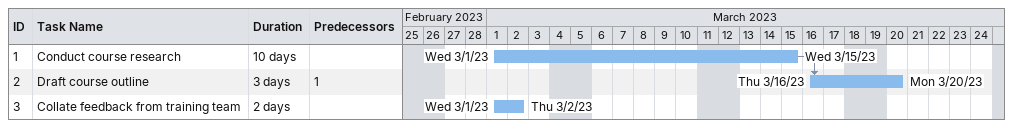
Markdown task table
| ID | Task | Duration | Start | Finish | Predecessors |
|---|---|---|---|---|---|
| 1 | Conduct course research | 10d | 2023-03-01 | 2023-03-15 |  |
| 2 | Draft course outline | 3d | 2023-03-16 | 2023-03-20 | 1 |
| 3 | Collate feedback from training team | 2d | 2023-03-01 | 2023-03-02 |  |
